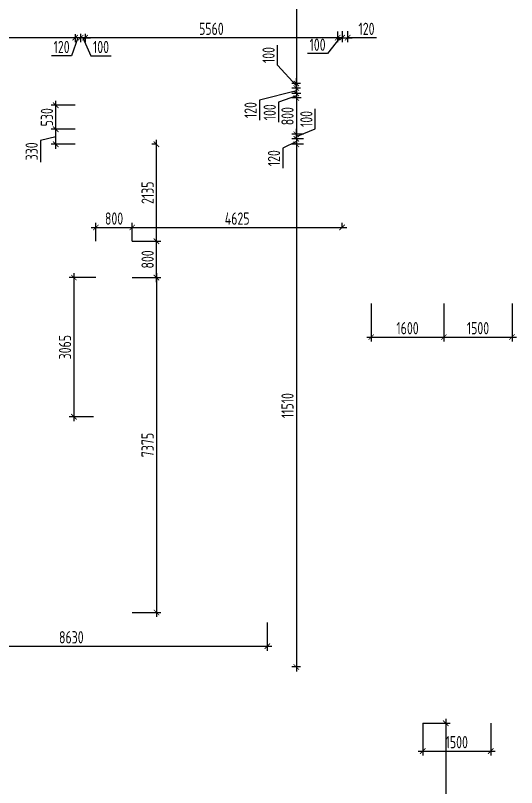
# Model space of a CAD drawing. Header units: millimetres. Extents: x -350007 to 536090, y -888 to 198380.
# Drawn here: x -342688 to -331651, y 80636 to 97639 of the extents above; entities that cross this region are included whole.
import ezdxf

# ---------------------------------------------------------------- set-up
doc = ezdxf.new("R2010")
doc.units = ezdxf.units.MM
doc.layers.add('АР_Размеры нов.', color=15, linetype='Continuous', lineweight=0)
doc.styles.add('ISOCPEUR', font='isocpeur.ttf', dxfattribs={"width": 0.7})
doc.dimstyles.new('R_100', dxfattribs={"dimtxt": 270, "dimasz": 120, "dimexe": 100, "dimexo": 0, "dimgap": 60, "dimtad": 1, "dimdec": 0, "dimrnd": 5, "dimzin": 0, "dimdsep": 46, "dimtxsty": 'ISOCPEUR', "dimblk": 'ARCHTICK', "dimcen": 0, "dimdle": 100, "dimclrd": 256, "dimclre": 256, "dimclrt": 256, "dimadec": 0, "dimazin": 0, "dimtfac": 2, "dimtdec": 0, "dimtofl": 0, "dimtmove": 1, "dimatfit": 3, "dimfxl": 1, "dimtvp": 3, "dimtolj": 1, "dimtzin": 0, "dimarcsym": 0})

# ---------------------------------------------------------------- blocks, each defined once
blk = doc.blocks.new('_ArchTick')
at = {"color": 0, "linetype": 'ByBlock', "const_width": 0.15}
blk.add_lwpolyline([(-0.5, -0.5), (0.5, 0.5)], dxfattribs=at)
blk = doc.blocks.new('*D2919')
at = {"layer": 'АР_Размеры нов.', "lineweight": -2, "ltscale": 100, "transparency": 16777216}
for p, q in [((-333251, 91296), (-333251, 90457)), ((-331751, 91296), (-331751, 90457)), ((-333351, 90557), (-331651, 90557))]:
    blk.add_line(p, q, dxfattribs=at)
at = {"layer": 'АР_Размеры нов.', "lineweight": -2, "ltscale": 100, "transparency": 16777216, "xscale": 120, "yscale": 120, "zscale": 120, "rotation": 180}
blk.add_blockref('_ArchTick', (-333251, 90557), dxfattribs=at)
at = {"layer": 'АР_Размеры нов.', "lineweight": -2, "ltscale": 100, "transparency": 16777216, "xscale": 120, "yscale": 120, "zscale": 120}
blk.add_blockref('_ArchTick', (-331751, 90557), dxfattribs=at)
at = {"layer": 'АР_Размеры нов.', "ltscale": 100, "transparency": 16777216, "insert": (-332501, 90752), "char_height": 270, "attachment_point": 5, "style": 'ISOCPEUR'}
blk.add_mtext('\\A1;1500', dxfattribs=at)
blk = doc.blocks.new('*D2920')
at = {"layer": 'АР_Размеры нов.', "lineweight": -2, "ltscale": 100, "transparency": 16777216}
for p, q in [((-334852, 91296), (-334852, 90457)), ((-333251, 91296), (-333251, 90457)), ((-334952, 90557), (-333151, 90557))]:
    blk.add_line(p, q, dxfattribs=at)
at = {"layer": 'АР_Размеры нов.', "lineweight": -2, "ltscale": 100, "transparency": 16777216, "xscale": 120, "yscale": 120, "zscale": 120, "rotation": 180}
blk.add_blockref('_ArchTick', (-334852, 90557), dxfattribs=at)
at = {"layer": 'АР_Размеры нов.', "lineweight": -2, "ltscale": 100, "transparency": 16777216, "xscale": 120, "yscale": 120, "zscale": 120}
blk.add_blockref('_ArchTick', (-333251, 90557), dxfattribs=at)
at = {"layer": 'АР_Размеры нов.', "ltscale": 100, "transparency": 16777216, "insert": (-334052, 90752), "char_height": 270, "attachment_point": 5, "style": 'ISOCPEUR'}
blk.add_mtext('\\A1;1600', dxfattribs=at)
blk = doc.blocks.new('*D2520')
at = {"layer": 'АР_Размеры нов.', "lineweight": -2, "ltscale": 500, "transparency": 16777216}
for p, q in [((-335592, 97284), (-335592, 97049)), ((-335492, 97295), (-335492, 97049)), ((-335542, 97149), (-335813, 96799)), ((-335592, 97149), (-335712, 97149)), ((-335592, 97149), (-335492, 97149)), ((-335492, 97149), (-335372, 97149)), ((-335813, 96799), (-336255, 96799))]:
    blk.add_line(p, q, dxfattribs=at)
at = {"layer": 'АР_Размеры нов.', "lineweight": -2, "ltscale": 500, "transparency": 16777216, "xscale": 120, "yscale": 120, "zscale": 120}
blk.add_blockref('_ArchTick', (-335592, 97149), dxfattribs=at)
at = {"layer": 'АР_Размеры нов.', "lineweight": -2, "ltscale": 500, "transparency": 16777216, "xscale": 120, "yscale": 120, "zscale": 120, "rotation": 180}
blk.add_blockref('_ArchTick', (-335492, 97149), dxfattribs=at)
at = {"layer": 'АР_Размеры нов.', "lineweight": 13, "ltscale": 500, "transparency": 16777216, "insert": (-336034, 96994), "char_height": 270, "attachment_point": 5, "style": 'ISOCPEUR'}
blk.add_mtext('\\A1;100', dxfattribs=at)
blk = doc.blocks.new('*D2521')
at = {"layer": 'АР_Размеры нов.', "lineweight": -2, "ltscale": 500, "transparency": 16777216}
for p, q in [((-335492, 97295), (-335492, 97049)), ((-335372, 97296), (-335372, 97049)), ((-335592, 97149), (-335272, 97149)), ((-334735, 97149), (-335372, 97149))]:
    blk.add_line(p, q, dxfattribs=at)
at = {"layer": 'АР_Размеры нов.', "lineweight": -2, "ltscale": 500, "transparency": 16777216, "xscale": 120, "yscale": 120, "zscale": 120, "rotation": 180}
blk.add_blockref('_ArchTick', (-335492, 97149), dxfattribs=at)
at = {"layer": 'АР_Размеры нов.', "lineweight": -2, "ltscale": 500, "transparency": 16777216, "xscale": 120, "yscale": 120, "zscale": 120}
blk.add_blockref('_ArchTick', (-335372, 97149), dxfattribs=at)
at = {"layer": 'АР_Размеры нов.', "lineweight": 13, "ltscale": 500, "transparency": 16777216, "insert": (-334956, 97344), "char_height": 270, "attachment_point": 5, "style": 'ISOCPEUR'}
blk.add_mtext('\\A1;120', dxfattribs=at)
blk = doc.blocks.new('*D3908')
at = {"layer": 'АР_Размеры нов.', "lineweight": -2, "transparency": 16777216}
for p, q in [((-333211, 82152), (-333211, 75975)), ((-333717, 82052), (-333111, 82052)), ((-333717, 76075), (-333111, 76075))]:
    blk.add_line(p, q, dxfattribs=at)
at = {"layer": 'АР_Размеры нов.', "lineweight": -2, "transparency": 16777216, "xscale": 120, "yscale": 120, "zscale": 120}
for p, rotation in [((-333211, 82052), 90), ((-333211, 76075), 270)]:
    blk.add_blockref('_ArchTick', p, dxfattribs=dict(at, rotation=rotation))
at = {"layer": 'АР_Размеры нов.', "transparency": 16777216, "insert": (-333406, 79063), "char_height": 270, "attachment_point": 5, "rotation": 90, "style": 'ISOCPEUR'}
blk.add_mtext('\\A1;5975', dxfattribs=at)
blk = doc.blocks.new('*D3928')
at = {"layer": 'АР_Размеры нов.', "lineweight": -2, "transparency": 16777216}
for p, q in [((-336501, 100401), (-336501, 96041)), ((-336399, 100301), (-336601, 100301)), ((-336409, 96141), (-336601, 96141))]:
    blk.add_line(p, q, dxfattribs=at)
at = {"layer": 'АР_Размеры нов.', "lineweight": -2, "transparency": 16777216, "xscale": 120, "yscale": 120, "zscale": 120}
for p, rotation in [((-336501, 100301), 90), ((-336501, 96141), 270)]:
    blk.add_blockref('_ArchTick', p, dxfattribs=dict(at, rotation=rotation))
at = {"layer": 'АР_Размеры нов.', "transparency": 16777216, "insert": (-336696, 98221), "char_height": 270, "attachment_point": 5, "rotation": 90, "style": 'ISOCPEUR'}
blk.add_mtext('\\A1;4160', dxfattribs=at)
blk = doc.blocks.new('*D3929')
at = {"layer": 'АР_Размеры нов.', "lineweight": -2, "transparency": 16777216}
for p, q in [((-336918, 96546), (-336918, 96987)), ((-336501, 96091), (-336918, 96546)), ((-336501, 96141), (-336501, 96261)), ((-336409, 96141), (-336601, 96141)), ((-336501, 96141), (-336501, 96041)), ((-336409, 96041), (-336601, 96041)), ((-336501, 96041), (-336501, 95921))]:
    blk.add_line(p, q, dxfattribs=at)
at = {"layer": 'АР_Размеры нов.', "lineweight": -2, "transparency": 16777216, "xscale": 120, "yscale": 120, "zscale": 120}
for p, rotation in [((-336501, 96141), 270), ((-336501, 96041), 90)]:
    blk.add_blockref('_ArchTick', p, dxfattribs=dict(at, rotation=rotation))
at = {"layer": 'АР_Размеры нов.', "transparency": 16777216, "insert": (-337113, 96767), "char_height": 270, "attachment_point": 5, "rotation": 90, "style": 'ISOCPEUR'}
blk.add_mtext('\\A1;100', dxfattribs=at)
blk = doc.blocks.new('*D3930')
at = {"layer": 'АР_Размеры нов.', "lineweight": -2, "transparency": 16777216}
for p, q in [((-336501, 96041), (-336501, 96161)), ((-336501, 95981), (-337314, 95775)), ((-336409, 96041), (-336601, 96041)), ((-336405, 95921), (-336601, 95921)), ((-336501, 96041), (-336501, 95921)), ((-336501, 95921), (-336501, 95801)), ((-337314, 95775), (-337314, 95334))]:
    blk.add_line(p, q, dxfattribs=at)
at = {"layer": 'АР_Размеры нов.', "lineweight": -2, "transparency": 16777216, "xscale": 120, "yscale": 120, "zscale": 120}
for p, rotation in [((-336501, 96041), 270), ((-336501, 95921), 90)]:
    blk.add_blockref('_ArchTick', p, dxfattribs=dict(at, rotation=rotation))
at = {"layer": 'АР_Размеры нов.', "transparency": 16777216, "insert": (-337509, 95554), "char_height": 270, "attachment_point": 5, "rotation": 90, "style": 'ISOCPEUR'}
blk.add_mtext('\\A1;120', dxfattribs=at)
blk = doc.blocks.new('*D3931')
at = {"layer": 'АР_Размеры нов.', "lineweight": -2, "transparency": 16777216}
for p, q in [((-336405, 95921), (-336601, 95921)), ((-336501, 95921), (-336501, 96041)), ((-336501, 95921), (-336501, 95821)), ((-336501, 95871), (-336892, 95727)), ((-336393, 95821), (-336601, 95821)), ((-336501, 95821), (-336501, 95701)), ((-336892, 95727), (-336892, 95286))]:
    blk.add_line(p, q, dxfattribs=at)
at = {"layer": 'АР_Размеры нов.', "lineweight": -2, "transparency": 16777216, "xscale": 120, "yscale": 120, "zscale": 120}
for p, rotation in [((-336501, 95921), 270), ((-336501, 95821), 90)]:
    blk.add_blockref('_ArchTick', p, dxfattribs=dict(at, rotation=rotation))
at = {"layer": 'АР_Размеры нов.', "transparency": 16777216, "insert": (-337087, 95507), "char_height": 270, "attachment_point": 5, "rotation": 90, "style": 'ISOCPEUR'}
blk.add_mtext('\\A1;100', dxfattribs=at)
blk = doc.blocks.new('*D3932')
at = {"layer": 'АР_Размеры нов.', "lineweight": -2, "transparency": 16777216}
for p, q in [((-336501, 95921), (-336501, 94921)), ((-336393, 95821), (-336601, 95821)), ((-336343, 95021), (-336601, 95021))]:
    blk.add_line(p, q, dxfattribs=at)
at = {"layer": 'АР_Размеры нов.', "lineweight": -2, "transparency": 16777216, "xscale": 120, "yscale": 120, "zscale": 120}
for p, rotation in [((-336501, 95821), 90), ((-336501, 95021), 270)]:
    blk.add_blockref('_ArchTick', p, dxfattribs=dict(at, rotation=rotation))
at = {"layer": 'АР_Размеры нов.', "transparency": 16777216, "insert": (-336696, 95421), "char_height": 270, "attachment_point": 5, "rotation": 90, "style": 'ISOCPEUR'}
blk.add_mtext('\\A1;800', dxfattribs=at)
blk = doc.blocks.new('*D3933')
at = {"layer": 'АР_Размеры нов.', "lineweight": -2, "transparency": 16777216}
for p, q in [((-336085, 95139), (-336085, 95580)), ((-336501, 95021), (-336501, 95141)), ((-336501, 94971), (-336085, 95139)), ((-336343, 95021), (-336601, 95021)), ((-336347, 94921), (-336601, 94921)), ((-336501, 95021), (-336501, 94921)), ((-336501, 94921), (-336501, 94801))]:
    blk.add_line(p, q, dxfattribs=at)
at = {"layer": 'АР_Размеры нов.', "lineweight": -2, "transparency": 16777216, "xscale": 120, "yscale": 120, "zscale": 120}
for p, rotation in [((-336501, 95021), 270), ((-336501, 94921), 90)]:
    blk.add_blockref('_ArchTick', p, dxfattribs=dict(at, rotation=rotation))
at = {"layer": 'АР_Размеры нов.', "transparency": 16777216, "insert": (-336280, 95359), "char_height": 270, "attachment_point": 5, "rotation": 90, "style": 'ISOCPEUR'}
blk.add_mtext('\\A1;100', dxfattribs=at)
blk = doc.blocks.new('*D3934')
at = {"layer": 'АР_Размеры нов.', "lineweight": -2, "transparency": 16777216}
for p, q in [((-336347, 94921), (-336601, 94921)), ((-336501, 94921), (-336501, 95041)), ((-336501, 94921), (-336501, 94801)), ((-336501, 94861), (-336799, 94716)), ((-336799, 94716), (-336799, 94274)), ((-336347, 94801), (-336601, 94801)), ((-336501, 94801), (-336501, 94681))]:
    blk.add_line(p, q, dxfattribs=at)
at = {"layer": 'АР_Размеры нов.', "lineweight": -2, "transparency": 16777216, "xscale": 120, "yscale": 120, "zscale": 120}
for p, rotation in [((-336501, 94921), 270), ((-336501, 94801), 90)]:
    blk.add_blockref('_ArchTick', p, dxfattribs=dict(at, rotation=rotation))
at = {"layer": 'АР_Размеры нов.', "transparency": 16777216, "insert": (-336994, 94495), "char_height": 270, "attachment_point": 5, "rotation": 90, "style": 'ISOCPEUR'}
blk.add_mtext('\\A1;120', dxfattribs=at)
blk = doc.blocks.new('*D3935')
at = {"layer": 'АР_Размеры нов.', "lineweight": -2, "transparency": 16777216}
for p, q in [((-336501, 94901), (-336501, 83192)), ((-336347, 94801), (-336601, 94801)), ((-336406, 83292), (-336601, 83292))]:
    blk.add_line(p, q, dxfattribs=at)
at = {"layer": 'АР_Размеры нов.', "lineweight": -2, "transparency": 16777216, "xscale": 120, "yscale": 120, "zscale": 120}
for p, rotation in [((-336501, 94801), 90), ((-336501, 83292), 270)]:
    blk.add_blockref('_ArchTick', p, dxfattribs=dict(at, rotation=rotation))
at = {"layer": 'АР_Размеры нов.', "transparency": 16777216, "insert": (-336696, 89047), "char_height": 270, "attachment_point": 5, "rotation": 90, "style": 'ISOCPEUR'}
blk.add_mtext('\\A1;11510', dxfattribs=at)
blk = doc.blocks.new('*D3936')
at = {"layer": 'АР_Размеры нов.', "lineweight": -2, "transparency": 16777216}
for p, q in [((-335592, 97284), (-335592, 97049)), ((-335492, 97149), (-341252, 97149)), ((-341152, 97234), (-341152, 97049))]:
    blk.add_line(p, q, dxfattribs=at)
at = {"layer": 'АР_Размеры нов.', "lineweight": -2, "transparency": 16777216, "xscale": 120, "yscale": 120, "zscale": 120, "rotation": 180}
blk.add_blockref('_ArchTick', (-341152, 97149), dxfattribs=at)
at = {"layer": 'АР_Размеры нов.', "lineweight": -2, "transparency": 16777216, "xscale": 120, "yscale": 120, "zscale": 120}
blk.add_blockref('_ArchTick', (-335592, 97149), dxfattribs=at)
at = {"layer": 'АР_Размеры нов.', "transparency": 16777216, "insert": (-338372, 97344), "char_height": 270, "attachment_point": 5, "style": 'ISOCPEUR'}
blk.add_mtext('\\A1;5560', dxfattribs=at)
blk = doc.blocks.new('*D3937')
at = {"layer": 'АР_Размеры нов.', "lineweight": -2, "transparency": 16777216}
for p, q in [((-341252, 97149), (-341372, 97149)), ((-341252, 97231), (-341252, 97049)), ((-341152, 97149), (-341252, 97149)), ((-341202, 97149), (-341024, 96749)), ((-341152, 97234), (-341152, 97049)), ((-341152, 97149), (-341032, 97149)), ((-341024, 96749), (-340582, 96749))]:
    blk.add_line(p, q, dxfattribs=at)
at = {"layer": 'АР_Размеры нов.', "lineweight": -2, "transparency": 16777216, "xscale": 120, "yscale": 120, "zscale": 120}
blk.add_blockref('_ArchTick', (-341252, 97149), dxfattribs=at)
at = {"layer": 'АР_Размеры нов.', "lineweight": -2, "transparency": 16777216, "xscale": 120, "yscale": 120, "zscale": 120, "rotation": 180}
blk.add_blockref('_ArchTick', (-341152, 97149), dxfattribs=at)
at = {"layer": 'АР_Размеры нов.', "transparency": 16777216, "insert": (-340803, 96944), "char_height": 270, "attachment_point": 5, "style": 'ISOCPEUR'}
blk.add_mtext('\\A1;100', dxfattribs=at)
blk = doc.blocks.new('*D3938')
at = {"layer": 'АР_Размеры нов.', "lineweight": -2, "transparency": 16777216}
for p, q in [((-341152, 97149), (-341472, 97149)), ((-341312, 97149), (-341451, 96749)), ((-341372, 97224), (-341372, 97049)), ((-341252, 97231), (-341252, 97049)), ((-341451, 96749), (-341892, 96749))]:
    blk.add_line(p, q, dxfattribs=at)
at = {"layer": 'АР_Размеры нов.', "lineweight": -2, "transparency": 16777216, "xscale": 120, "yscale": 120, "zscale": 120, "rotation": 180}
blk.add_blockref('_ArchTick', (-341372, 97149), dxfattribs=at)
at = {"layer": 'АР_Размеры нов.', "lineweight": -2, "transparency": 16777216, "xscale": 120, "yscale": 120, "zscale": 120}
blk.add_blockref('_ArchTick', (-341252, 97149), dxfattribs=at)
at = {"layer": 'АР_Размеры нов.', "transparency": 16777216, "insert": (-341671, 96944), "char_height": 270, "attachment_point": 5, "style": 'ISOCPEUR'}
blk.add_mtext('\\A1;120', dxfattribs=at)
blk = doc.blocks.new('*D3939')
at = {"layer": 'АР_Размеры нов.', "lineweight": -2, "transparency": 16777216}
for p, q in [((-341272, 97149), (-346852, 97149)), ((-346752, 97239), (-346752, 97049)), ((-341372, 97224), (-341372, 97049))]:
    blk.add_line(p, q, dxfattribs=at)
at = {"layer": 'АР_Размеры нов.', "lineweight": -2, "transparency": 16777216, "xscale": 120, "yscale": 120, "zscale": 120, "rotation": 180}
blk.add_blockref('_ArchTick', (-346752, 97149), dxfattribs=at)
at = {"layer": 'АР_Размеры нов.', "lineweight": -2, "transparency": 16777216, "xscale": 120, "yscale": 120, "zscale": 120}
blk.add_blockref('_ArchTick', (-341372, 97149), dxfattribs=at)
at = {"layer": 'АР_Размеры нов.', "transparency": 16777216, "insert": (-344062, 97344), "char_height": 270, "attachment_point": 5, "style": 'ISOCPEUR'}
blk.add_mtext('\\A1;5380', dxfattribs=at)
blk = doc.blocks.new('*D3941')
at = {"layer": 'АР_Размеры нов.', "lineweight": -2, "transparency": 16777216}
for p, q in [((-341800, 94701), (-341800, 95232)), ((-341372, 95132), (-341900, 95132)), ((-341800, 94966), (-342135, 94886)), ((-342135, 94886), (-342135, 94407)), ((-341372, 94801), (-341900, 94801))]:
    blk.add_line(p, q, dxfattribs=at)
at = {"layer": 'АР_Размеры нов.', "lineweight": -2, "transparency": 16777216, "xscale": 120, "yscale": 120, "zscale": 120}
for p, rotation in [((-341800, 95132), 90), ((-341800, 94801), 270)]:
    blk.add_blockref('_ArchTick', p, dxfattribs=dict(at, rotation=rotation))
at = {"layer": 'АР_Размеры нов.', "transparency": 16777216, "insert": (-342330, 94646), "char_height": 270, "attachment_point": 5, "rotation": 90, "style": 'ISOCPEUR'}
blk.add_mtext('\\A1;330', dxfattribs=at)
blk = doc.blocks.new('*D3942')
at = {"layer": 'АР_Размеры нов.', "lineweight": -2, "transparency": 16777216}
for p, q in [((-341800, 95032), (-341800, 95762)), ((-341372, 95662), (-341900, 95662)), ((-341372, 95132), (-341900, 95132))]:
    blk.add_line(p, q, dxfattribs=at)
at = {"layer": 'АР_Размеры нов.', "lineweight": -2, "transparency": 16777216, "xscale": 120, "yscale": 120, "zscale": 120}
for p, rotation in [((-341800, 95662), 90), ((-341800, 95132), 270)]:
    blk.add_blockref('_ArchTick', p, dxfattribs=dict(at, rotation=rotation))
at = {"layer": 'АР_Размеры нов.', "transparency": 16777216, "insert": (-341995, 95397), "char_height": 270, "attachment_point": 5, "rotation": 90, "style": 'ISOCPEUR'}
blk.add_mtext('\\A1;530', dxfattribs=at)
blk = doc.blocks.new('*D4788')
at = {"layer": 'АР_Размеры нов.', "lineweight": -2, "transparency": 16777216}
for p, q in [((-333717, 82051), (-333717, 81340)), ((-332219, 82051), (-332219, 81340)), ((-333817, 81440), (-332119, 81440))]:
    blk.add_line(p, q, dxfattribs=at)
at = {"layer": 'АР_Размеры нов.', "lineweight": -2, "transparency": 16777216, "xscale": 120, "yscale": 120, "zscale": 120, "rotation": 180}
blk.add_blockref('_ArchTick', (-333717, 81440), dxfattribs=at)
at = {"layer": 'АР_Размеры нов.', "lineweight": -2, "transparency": 16777216, "xscale": 120, "yscale": 120, "zscale": 120}
blk.add_blockref('_ArchTick', (-332219, 81440), dxfattribs=at)
at = {"layer": 'АР_Размеры нов.', "transparency": 16777216, "insert": (-332968, 81635), "char_height": 270, "attachment_point": 5, "style": 'ISOCPEUR'}
blk.add_mtext('\\A1;1500', dxfattribs=at)
blk = doc.blocks.new('*D4789')
at = {"layer": 'АР_Размеры нов.', "lineweight": -2, "transparency": 16777216}
for p, q in [((-345772, 84272), (-345772, 83650)), ((-337141, 84272), (-337141, 83650)), ((-345872, 83750), (-337041, 83750))]:
    blk.add_line(p, q, dxfattribs=at)
at = {"layer": 'АР_Размеры нов.', "lineweight": -2, "transparency": 16777216, "xscale": 120, "yscale": 120, "zscale": 120, "rotation": 180}
blk.add_blockref('_ArchTick', (-345772, 83750), dxfattribs=at)
at = {"layer": 'АР_Размеры нов.', "lineweight": -2, "transparency": 16777216, "xscale": 120, "yscale": 120, "zscale": 120}
blk.add_blockref('_ArchTick', (-337141, 83750), dxfattribs=at)
at = {"layer": 'АР_Размеры нов.', "transparency": 16777216, "insert": (-341457, 83945), "char_height": 270, "attachment_point": 5, "style": 'ISOCPEUR'}
blk.add_mtext('\\A1;8630', dxfattribs=at)
blk = doc.blocks.new('*D7196')
at = {"layer": 'АР_Размеры нов.', "lineweight": -2, "transparency": 16777216}
for p, q in [((-340917, 92667), (-340917, 93071)), ((-340116, 92667), (-340116, 93071)), ((-341017, 92971), (-340016, 92971))]:
    blk.add_line(p, q, dxfattribs=at)
at = {"layer": 'АР_Размеры нов.', "lineweight": -2, "transparency": 16777216, "xscale": 120, "yscale": 120, "zscale": 120, "rotation": 180}
blk.add_blockref('_ArchTick', (-340917, 92971), dxfattribs=at)
at = {"layer": 'АР_Размеры нов.', "lineweight": -2, "transparency": 16777216, "xscale": 120, "yscale": 120, "zscale": 120}
blk.add_blockref('_ArchTick', (-340116, 92971), dxfattribs=at)
at = {"layer": 'АР_Размеры нов.', "transparency": 16777216, "insert": (-340516, 93166), "char_height": 270, "attachment_point": 5, "style": 'ISOCPEUR'}
blk.add_mtext('\\A1;800', dxfattribs=at)
blk = doc.blocks.new('*D7197')
at = {"layer": 'АР_Размеры нов.', "lineweight": -2, "transparency": 16777216}
for p, q in [((-340116, 92667), (-340116, 93071)), ((-335492, 92971), (-335492, 93071)), ((-340216, 92971), (-335392, 92971))]:
    blk.add_line(p, q, dxfattribs=at)
at = {"layer": 'АР_Размеры нов.', "lineweight": -2, "transparency": 16777216, "xscale": 120, "yscale": 120, "zscale": 120, "rotation": 180}
blk.add_blockref('_ArchTick', (-340116, 92971), dxfattribs=at)
at = {"layer": 'АР_Размеры нов.', "lineweight": -2, "transparency": 16777216, "xscale": 120, "yscale": 120, "zscale": 120}
blk.add_blockref('_ArchTick', (-335492, 92971), dxfattribs=at)
at = {"layer": 'АР_Размеры нов.', "transparency": 16777216, "insert": (-337804, 93166), "char_height": 270, "attachment_point": 5, "style": 'ISOCPEUR'}
blk.add_mtext('\\A1;4625', dxfattribs=at)
blk = doc.blocks.new('*D7201')
at = {"layer": 'АР_Размеры нов.', "lineweight": -2, "transparency": 16777216}
for p, q in [((-339582, 91766), (-339582, 92767)), ((-340116, 92667), (-339482, 92667)), ((-340116, 91866), (-339482, 91866))]:
    blk.add_line(p, q, dxfattribs=at)
at = {"layer": 'АР_Размеры нов.', "lineweight": -2, "transparency": 16777216, "xscale": 120, "yscale": 120, "zscale": 120}
for p, rotation in [((-339582, 92667), 90), ((-339582, 91866), 270)]:
    blk.add_blockref('_ArchTick', p, dxfattribs=dict(at, rotation=rotation))
at = {"layer": 'АР_Размеры нов.', "transparency": 16777216, "insert": (-339777, 92266), "char_height": 270, "attachment_point": 5, "rotation": 90, "style": 'ISOCPEUR'}
blk.add_mtext('\\A1;800', dxfattribs=at)
blk = doc.blocks.new('*D7202')
at = {"layer": 'АР_Размеры нов.', "lineweight": -2, "transparency": 16777216}
for p, q in [((-339582, 92567), (-339582, 94901)), ((-339582, 94801), (-339682, 94801)), ((-340116, 92667), (-339482, 92667))]:
    blk.add_line(p, q, dxfattribs=at)
at = {"layer": 'АР_Размеры нов.', "lineweight": -2, "transparency": 16777216, "xscale": 120, "yscale": 120, "zscale": 120}
for p, rotation in [((-339582, 94801), 90), ((-339582, 92667), 270)]:
    blk.add_blockref('_ArchTick', p, dxfattribs=dict(at, rotation=rotation))
at = {"layer": 'АР_Размеры нов.', "transparency": 16777216, "insert": (-339777, 93734), "char_height": 270, "attachment_point": 5, "rotation": 90, "style": 'ISOCPEUR'}
blk.add_mtext('\\A1;2135', dxfattribs=at)
blk = doc.blocks.new('*D7203')
at = {"layer": 'АР_Размеры нов.', "lineweight": -2, "transparency": 16777216}
for p, q in [((-340116, 91866), (-339482, 91866)), ((-339582, 91966), (-339582, 84392)), ((-340116, 84492), (-339482, 84492))]:
    blk.add_line(p, q, dxfattribs=at)
at = {"layer": 'АР_Размеры нов.', "lineweight": -2, "transparency": 16777216, "xscale": 120, "yscale": 120, "zscale": 120}
for p, rotation in [((-339582, 91866), 90), ((-339582, 84492), 270)]:
    blk.add_blockref('_ArchTick', p, dxfattribs=dict(at, rotation=rotation))
at = {"layer": 'АР_Размеры нов.', "transparency": 16777216, "insert": (-339777, 88179), "char_height": 270, "attachment_point": 5, "rotation": 90, "style": 'ISOCPEUR'}
blk.add_mtext('\\A1;7375', dxfattribs=at)
blk = doc.blocks.new('*D7204')
at = {"layer": 'АР_Размеры нов.', "lineweight": -2, "transparency": 16777216}
for p, q in [((-340917, 91866), (-341501, 91866)), ((-341401, 91966), (-341401, 88701)), ((-340972, 88801), (-341501, 88801))]:
    blk.add_line(p, q, dxfattribs=at)
at = {"layer": 'АР_Размеры нов.', "lineweight": -2, "transparency": 16777216, "xscale": 120, "yscale": 120, "zscale": 120}
for p, rotation in [((-341401, 91866), 90), ((-341401, 88801), 270)]:
    blk.add_blockref('_ArchTick', p, dxfattribs=dict(at, rotation=rotation))
at = {"layer": 'АР_Размеры нов.', "transparency": 16777216, "insert": (-341596, 90333), "char_height": 270, "attachment_point": 5, "rotation": 90, "style": 'ISOCPEUR'}
blk.add_mtext('\\A1;3065', dxfattribs=at)

msp = doc.modelspace()

# ---------------------------------------------------------------- dimensions: what is measured, and where the dimension line sits
at = {"layer": 'АР_Размеры нов.'}
for base, p1, p2, picture, middle in [((-336501.2, 96140.7), (-336399.5, 100300.7, -1.1), (-336409.2, 96140.7), '*D3928', (-336696.2, 98220.7)), ((-336501.2, 95020.7), (-336393.1, 95820.7), (-336343.3, 95020.7), '*D3932', (-336696.2, 95420.7)), ((-341800.4, 95661.9), (-341372.1, 95131.9), (-341372.1, 95661.9), '*D3942', (-341995.4, 95396.9)), ((-339582.4, 94800.7), (-340115.7, 92667.4), (-339582.4, 94800.7), '*D7202', (-339777.4, 93734)), ((-336501.2, 83292.4), (-336347.4, 94800.7), (-336406, 83292.4, -1.1), '*D3935', (-336696.2, 89046.5)), ((-339582.4, 92667.4), (-340115.7, 91865.6), (-340115.7, 92667.4), '*D7201', (-339777.4, 92266.5)), ((-341401.2, 88800.7), (-340917.2, 91865.6), (-340972.1, 88800.7), '*D7204', (-341596.2, 90333.2)), ((-339582.446, 84492.0535), (-340115.6794, 91865.6333), (-340115.6794, 84492.0535), '*D7203', (-339777.446, 88178.8434)), ((-333210.5, 76075.3), (-333716.8, 82051.5), (-333716.8, 76075.3), '*D3908', (-333405.5, 79063.4))]:
    dim = msp.add_linear_dim(base=base, p1=p1, p2=p2, angle=90, dimstyle='R_100', override={"dimpost": '\\X'}, dxfattribs=at)
    dim.commit()
    dim.dimension.update_dxf_attribs({"geometry": picture, "text_midpoint": middle})
for base, p1, p2, picture, middle in [((-346752.2, 97149.2), (-341372, 97223.7), (-346752.2, 97238.9, -1.1), '*D3939', (-344062.1, 97344.2)), ((-341152, 97149.2), (-335592.2, 97284.4, -1.1), (-341152, 97233.9), '*D3936', (-338372.1, 97344.2)), ((-340115.6794, 92971.0126), (-340917.1975, 92667.358), (-340115.6794, 92667.358), '*D7196', (-340516.4385, 93166.0126)), ((-335492.1923, 92971.0126), (-340115.6794, 92667.358), (-335492.1923, 92971.0126), '*D7197', (-337803.9359, 93166.0126)), ((-337141.2, 83749.8), (-345772.2, 84272.1), (-337141.2, 84272.1), '*D4789', (-341456.7, 83944.8)), ((-332219.1, 81440.3), (-333716.8, 82051.5), (-332219.1, 82051.5), '*D4788', (-332968, 81635.3))]:
    dim = msp.add_linear_dim(base=base, p1=p1, p2=p2, dimstyle='R_100', override={"dimpost": '\\X'}, dxfattribs=at)
    dim.commit()
    dim.dimension.update_dxf_attribs({"geometry": picture, "text_midpoint": middle})
at = {"layer": 'АР_Размеры нов.', "lineweight": 13, "ltscale": 500}
for base, p1, p2, picture, middle in [((-335372.2, 97149.2), (-335492.2, 97295.2), (-335372.2, 97296.4), '*D2521', (-334955.8, 97113.9)), ((-335492.2, 97149.2), (-335592.2, 97284.4, -1.1), (-335492.2, 97295.2), '*D2520', (-335873.3, 96798.7))]:
    dim = msp.add_linear_dim(base=base, p1=p1, p2=p2, dimstyle='R_100', override={"dimpost": '\\X'}, dxfattribs=at)
    dim.commit()
    dim.dimension.update_dxf_attribs({"geometry": picture, "text_midpoint": middle, "dimtype": 160})
at = {"layer": 'АР_Размеры нов.'}
for base, p1, p2, picture, middle in [((-341372, 97149.2), (-341252, 97231.4), (-341372, 97223.7), '*D3938', (-341510.7, 96749.2)), ((-341252, 97149.2), (-341152, 97233.9), (-341252, 97231.4), '*D3937', (-340963.5, 96749.2))]:
    dim = msp.add_linear_dim(base=base, p1=p1, p2=p2, dimstyle='R_100', override={"dimpost": '\\X'}, dxfattribs=at)
    dim.commit()
    dim.dimension.update_dxf_attribs({"geometry": picture, "text_midpoint": middle, "dimtype": 160})
for base, p1, p2, picture, middle in [((-336501.2, 96040.7), (-336409.2, 96140.7), (-336409.2, 96040.7), '*D3929', (-336918.1, 96606)), ((-336501.2, 95920.7), (-336409.2, 96040.7), (-336405.2, 95920.7), '*D3930', (-337313.6, 95714.9)), ((-336501.2, 95820.7), (-336405.2, 95920.7), (-336393.1, 95820.7), '*D3931', (-336892.3, 95667.5)), ((-336501.2, 94920.6), (-336343.3, 95020.7), (-336347.4, 94920.6), '*D3933', (-336084.9, 95198.7)), ((-341800.4, 95131.9), (-341372.1, 94800.7), (-341372.1, 95131.9), '*D3941', (-342134.7, 94825.9)), ((-336501.2, 94800.7), (-336347.4, 94920.6), (-336347.4, 94800.7), '*D3934', (-336798.6, 94655.7))]:
    dim = msp.add_linear_dim(base=base, p1=p1, p2=p2, angle=90, dimstyle='R_100', override={"dimpost": '\\X'}, dxfattribs=at)
    dim.commit()
    dim.dimension.update_dxf_attribs({"geometry": picture, "text_midpoint": middle, "dimtype": 160})
at = {"layer": 'АР_Размеры нов.', "ltscale": 100}
for base, p1, p2, picture, middle in [((-333250.9, 90557.4), (-334852.2, 91295.7), (-333250.9, 91295.7), '*D2920', (-334051.6, 90752.4)), ((-331750.9, 90557.4), (-333250.9, 91295.7), (-331750.9, 91295.7, 1.1), '*D2919', (-332500.9, 90752.4))]:
    dim = msp.add_linear_dim(base=base, p1=p1, p2=p2, dimstyle='R_100', override={"dimpost": '\\X', "dimfxl": 2.5, "dimarcsym": 2}, dxfattribs=at)
    dim.commit()
    dim.dimension.update_dxf_attribs({"geometry": picture, "text_midpoint": middle})

doc.saveas('drawing.dxf')
